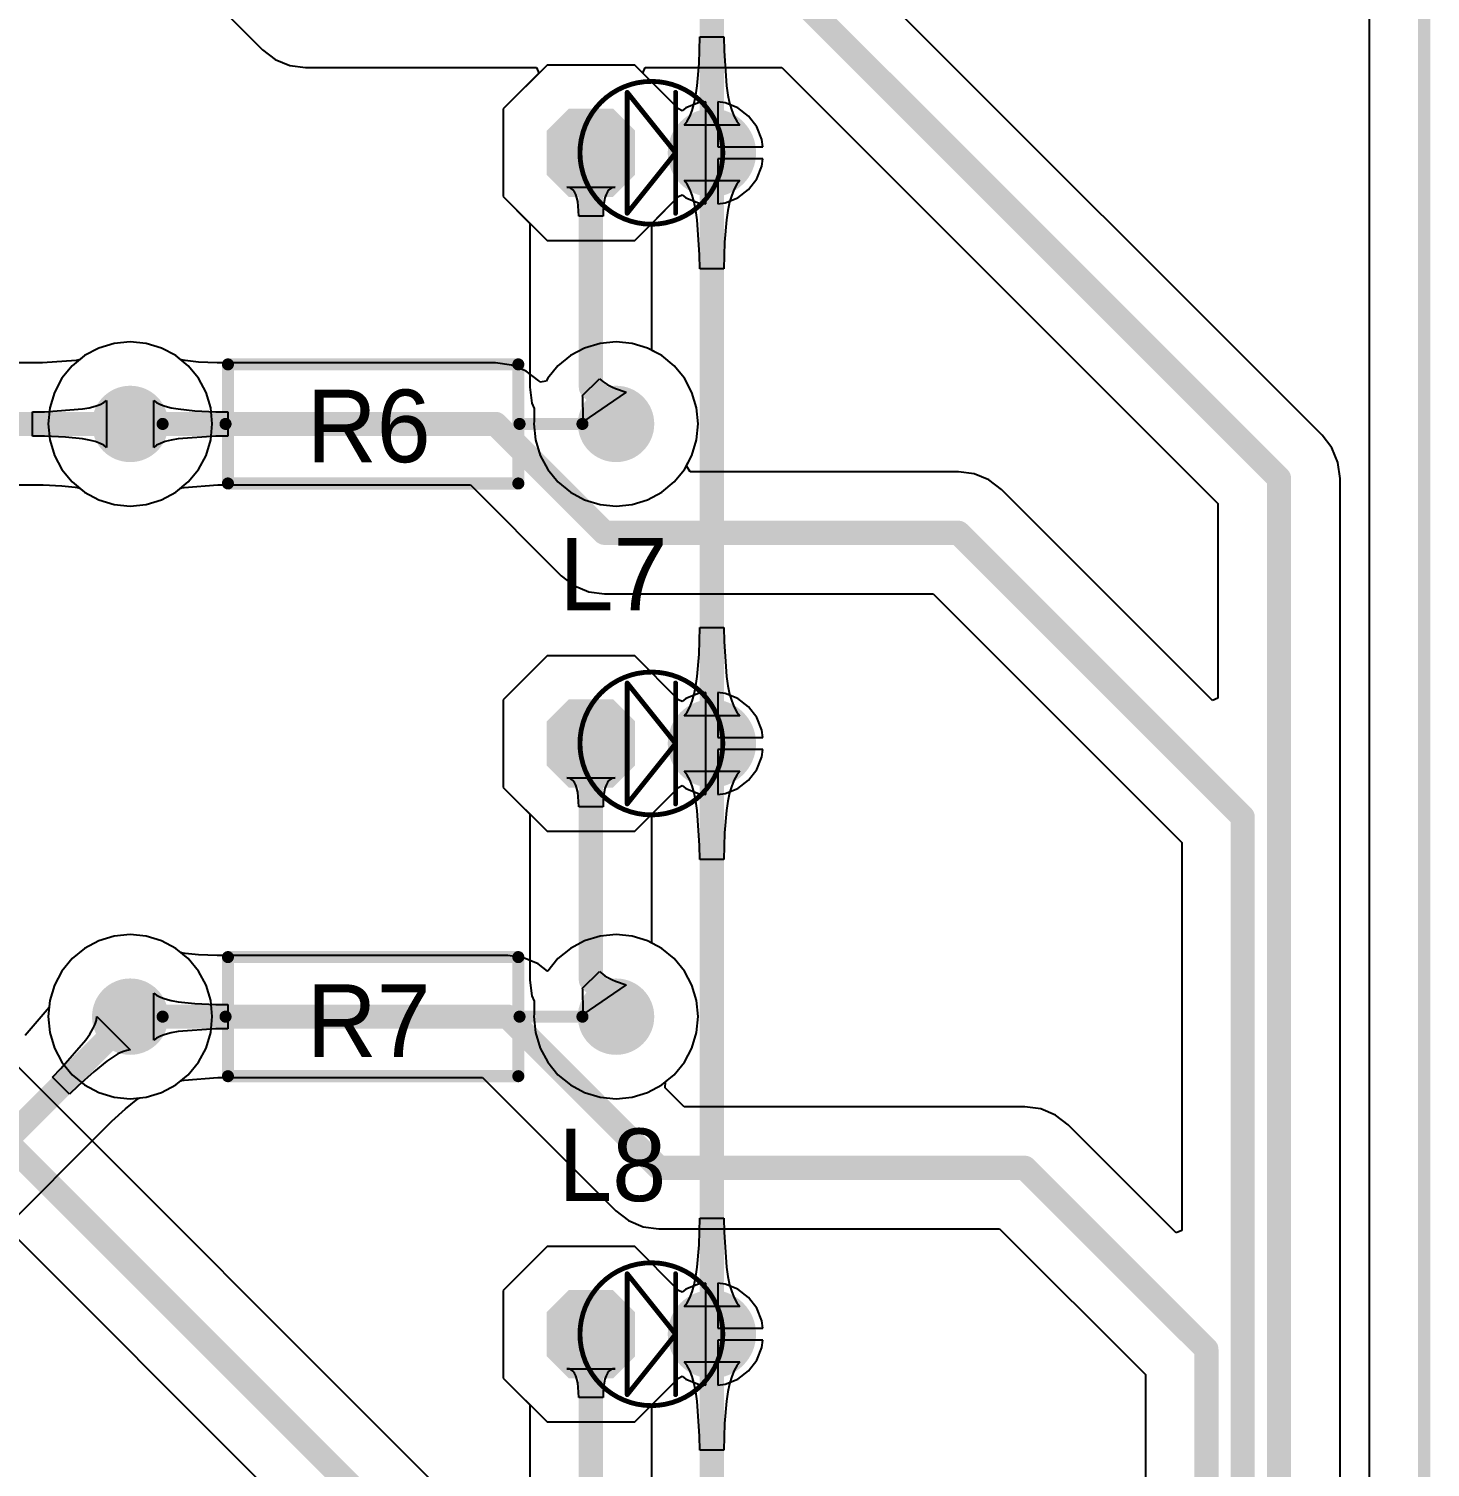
# Model space of a CAD drawing. Header units: millimetres. Extents: x 0 to 140, y 0 to 130.
# Drawn here: x 110.79 to 140.21, y 80.96 to 111.17 of the extents above; entities that cross this region are included whole.
import ezdxf

# ---------------------------------------------------------------- set-up
doc = ezdxf.new("R2010")
doc.units = ezdxf.units.MM
for name, color, linetype in [('BottomLayer', 5, 'Continuous'), ('BottomSolder', 6, 'Continuous'), ('KeepOutLayer', 6, 'Continuous'), ('MultiLayer', 9, 'Continuous'), ('PadHoleLayer', 156, 'Continuous'), ('TopLayer', 1, 'Continuous'), ('TopOverlay', 2, 'Continuous'), ('TopSolder', 216, 'Continuous')]:
    doc.layers.add(name, color=color, linetype=linetype)

# ---------------------------------------------------------------- blocks, each defined once
blk = doc.blocks.new('_________1_4__50')
at = {"layer": 'BottomLayer'}
h = blk.add_hatch(color=5, dxfattribs=at)
edge = h.paths.add_edge_path()
edge.add_arc((-5.1, 0), 0.7, 0, 360)
h = blk.add_hatch(color=5, dxfattribs=at)
edge = h.paths.add_edge_path()
edge.add_arc((5.1, 0), 0.7, 0, 360)
at = {"layer": 'BottomSolder'}
h = blk.add_hatch(color=6, dxfattribs=at)
edge = h.paths.add_edge_path()
edge.add_arc((-5.1, 0), 0.802, 0, 360)
h = blk.add_hatch(color=6, dxfattribs=at)
edge = h.paths.add_edge_path()
edge.add_arc((5.1, 0), 0.802, 0, 360)
at = {"layer": 'MultiLayer'}
h = blk.add_hatch(color=9, dxfattribs=at)
edge = h.paths.add_edge_path()
edge.add_arc((-5.1, 0), 0.7, 0, 360)
h = blk.add_hatch(color=9, dxfattribs=at)
edge = h.paths.add_edge_path()
edge.add_arc((5.1, 0), 0.7, 0, 360)
at = {"layer": 'PadHoleLayer'}
h = blk.add_hatch(color=156, dxfattribs=at)
edge = h.paths.add_edge_path()
edge.add_arc((-5.1, 0), 0.3, 0, 360)
h = blk.add_hatch(color=156, dxfattribs=at)
edge = h.paths.add_edge_path()
edge.add_arc((5.1, 0), 0.3, 0, 360)
at = {"layer": 'TopLayer'}
h = blk.add_hatch(color=1, dxfattribs=at)
edge = h.paths.add_edge_path()
edge.add_arc((-5.1, 0), 0.7, 0, 360)
h = blk.add_hatch(color=1, dxfattribs=at)
edge = h.paths.add_edge_path()
edge.add_arc((5.1, 0), 0.7, 0, 360)
at = {"layer": 'TopSolder'}
h = blk.add_hatch(color=216, dxfattribs=at)
edge = h.paths.add_edge_path()
edge.add_arc((-5.1, 0), 0.802, 0, 360)
h = blk.add_hatch(color=216, dxfattribs=at)
edge = h.paths.add_edge_path()
edge.add_arc((5.1, 0), 0.802, 0, 360)
at = {"layer": 'TopOverlay', "const_width": 0.254}
for points in [[(3.048, 1.25), (-3.048, 1.25)], [(-3.048, 1.25), (-3.048, -1.25)], [(3.048, 1.25), (3.048, -1.25)], [(-3.073, 0), (-4.394, 0)], [(4.42, 0), (3.099, 0)], [(3.048, -1.25), (-3.048, -1.25)]]:
    blk.add_lwpolyline(points, dxfattribs=at)
at = {"layer": 'TopOverlay', "const_width": 0.127}
for points in [[(-3.111, 1.25, 1), (-2.985, 1.25, 1)], [(-3.111, 1.25, 1), (-2.985, 1.25, 1)], [(2.985, 1.25, 1), (3.111, 1.25, 1)], [(2.985, 1.25, 1), (3.111, 1.25, 1)], [(-4.458, 0, 1), (-4.331, 0, 1)], [(-3.137, 0, 1), (-3.01, 0, 1)], [(3.035, 0, 1), (3.162, 0, 1)], [(4.356, 0, 1), (4.483, 0, 1)], [(-3.111, -1.25, 1), (-2.985, -1.25, 1)], [(-3.111, -1.25, 1), (-2.985, -1.25, 1)], [(2.985, -1.25, 1), (3.111, -1.25, 1)], [(2.985, -1.25, 1), (3.111, -1.25, 1)]]:
    blk.add_lwpolyline(points, format="xyb", close=True, dxfattribs=at)
blk = doc.blocks.new('_________1_4__53')
at = {"layer": 'BottomLayer'}
h = blk.add_hatch(color=5, dxfattribs=at)
edge = h.paths.add_edge_path()
edge.add_arc((-5.1, 0), 0.7, 0, 360)
h = blk.add_hatch(color=5, dxfattribs=at)
edge = h.paths.add_edge_path()
edge.add_arc((5.1, 0), 0.7, 0, 360)
at = {"layer": 'BottomSolder'}
h = blk.add_hatch(color=6, dxfattribs=at)
edge = h.paths.add_edge_path()
edge.add_arc((-5.1, 0), 0.802, 0, 360)
h = blk.add_hatch(color=6, dxfattribs=at)
edge = h.paths.add_edge_path()
edge.add_arc((5.1, 0), 0.802, 0, 360)
at = {"layer": 'MultiLayer'}
h = blk.add_hatch(color=9, dxfattribs=at)
edge = h.paths.add_edge_path()
edge.add_arc((-5.1, 0), 0.7, 0, 360)
h = blk.add_hatch(color=9, dxfattribs=at)
edge = h.paths.add_edge_path()
edge.add_arc((5.1, 0), 0.7, 0, 360)
at = {"layer": 'PadHoleLayer'}
h = blk.add_hatch(color=156, dxfattribs=at)
edge = h.paths.add_edge_path()
edge.add_arc((-5.1, 0), 0.3, 0, 360)
h = blk.add_hatch(color=156, dxfattribs=at)
edge = h.paths.add_edge_path()
edge.add_arc((5.1, 0), 0.3, 0, 360)
at = {"layer": 'TopLayer'}
h = blk.add_hatch(color=1, dxfattribs=at)
edge = h.paths.add_edge_path()
edge.add_arc((-5.1, 0), 0.7, 0, 360)
h = blk.add_hatch(color=1, dxfattribs=at)
edge = h.paths.add_edge_path()
edge.add_arc((5.1, 0), 0.7, 0, 360)
at = {"layer": 'TopSolder'}
h = blk.add_hatch(color=216, dxfattribs=at)
edge = h.paths.add_edge_path()
edge.add_arc((-5.1, 0), 0.802, 0, 360)
h = blk.add_hatch(color=216, dxfattribs=at)
edge = h.paths.add_edge_path()
edge.add_arc((5.1, 0), 0.802, 0, 360)
at = {"layer": 'TopOverlay', "const_width": 0.254}
for points in [[(3.048, 1.25), (-3.048, 1.25)], [(-3.048, 1.25), (-3.048, -1.25)], [(3.048, 1.25), (3.048, -1.25)], [(-3.073, 0), (-4.394, 0)], [(4.42, 0), (3.099, 0)], [(3.048, -1.25), (-3.048, -1.25)]]:
    blk.add_lwpolyline(points, dxfattribs=at)
at = {"layer": 'TopOverlay', "const_width": 0.127}
for points in [[(-3.111, 1.25, 1), (-2.985, 1.25, 1)], [(-3.111, 1.25, 1), (-2.985, 1.25, 1)], [(2.985, 1.25, 1), (3.111, 1.25, 1)], [(2.985, 1.25, 1), (3.111, 1.25, 1)], [(-4.458, 0, 1), (-4.331, 0, 1)], [(-3.137, 0, 1), (-3.01, 0, 1)], [(3.035, 0, 1), (3.162, 0, 1)], [(4.356, 0, 1), (4.483, 0, 1)], [(-3.111, -1.25, 1), (-2.985, -1.25, 1)], [(-3.111, -1.25, 1), (-2.985, -1.25, 1)], [(2.985, -1.25, 1), (3.111, -1.25, 1)], [(2.985, -1.25, 1), (3.111, -1.25, 1)]]:
    blk.add_lwpolyline(points, format="xyb", close=True, dxfattribs=at)
blk = doc.blocks.new('LED_3MM_RED_59')
at = {"layer": 'BottomLayer'}
blk.add_hatch(color=5, dxfattribs=at).paths.add_polyline_path([(0.413, 0.826), (-0.413, 0.826), (-0.826, 0.413), (-0.826, -0.413), (-0.413, -0.826), (0.413, -0.826), (0.826, -0.413), (0.826, 0.413)])
h = blk.add_hatch(color=5, dxfattribs=at)
edge = h.paths.add_edge_path()
edge.add_arc((2.54, 0), 0.826, 0, 360)
at = {"layer": 'BottomSolder'}
blk.add_hatch(color=6, dxfattribs=at).paths.add_polyline_path([(0.464, 0.927), (-0.464, 0.927), (-0.927, 0.464), (-0.927, -0.464), (-0.464, -0.927), (0.464, -0.927), (0.927, -0.464), (0.927, 0.464)])
h = blk.add_hatch(color=6, dxfattribs=at)
edge = h.paths.add_edge_path()
edge.add_arc((2.54, 0), 0.927, 0, 360)
at = {"layer": 'MultiLayer'}
blk.add_hatch(color=9, dxfattribs=at).paths.add_polyline_path([(0.413, 0.826), (-0.413, 0.826), (-0.826, 0.413), (-0.826, -0.413), (-0.413, -0.826), (0.413, -0.826), (0.826, -0.413), (0.826, 0.413)])
h = blk.add_hatch(color=9, dxfattribs=at)
edge = h.paths.add_edge_path()
edge.add_arc((2.54, 0), 0.826, 0, 360)
at = {"layer": 'PadHoleLayer'}
h = blk.add_hatch(color=156, dxfattribs=at)
edge = h.paths.add_edge_path()
edge.add_arc((0, 0), 0.508, 0, 360)
h = blk.add_hatch(color=156, dxfattribs=at)
edge = h.paths.add_edge_path()
edge.add_arc((2.54, 0), 0.508, 0, 360)
at = {"layer": 'TopLayer'}
blk.add_hatch(color=1, dxfattribs=at).paths.add_polyline_path([(0.413, 0.826), (-0.413, 0.826), (-0.826, 0.413), (-0.826, -0.413), (-0.413, -0.826), (0.413, -0.826), (0.826, -0.413), (0.826, 0.413)])
h = blk.add_hatch(color=1, dxfattribs=at)
edge = h.paths.add_edge_path()
edge.add_arc((2.54, 0), 0.826, 0, 360)
at = {"layer": 'TopSolder'}
blk.add_hatch(color=216, dxfattribs=at).paths.add_polyline_path([(0.464, 0.927), (-0.464, 0.927), (-0.927, 0.464), (-0.927, -0.464), (-0.464, -0.927), (0.464, -0.927), (0.927, -0.464), (0.927, 0.464)])
h = blk.add_hatch(color=216, dxfattribs=at)
edge = h.paths.add_edge_path()
edge.add_arc((2.54, 0), 0.927, 0, 360)
at = {"layer": 'TopOverlay'}
for points, const_width in [([(2.77, 0, 1), (-0.23, 0, 1)], 0.102), ([(0.737, 1.27, 1), (0.787, 1.27, 1)], 0.0508), ([(0.737, 1.27, 1), (0.787, 1.27, 1)], 0.0508), ([(1.753, 1.27, 1), (1.803, 1.27, 1)], 0.0508), ([(-0.255, 0, 1), (-0.205, 0, 1)], 0.0508), ([(1.753, 0, 1), (1.803, 0, 1)], 0.0508), ([(1.753, 0, 1), (1.803, 0, 1)], 0.0508), ([(1.753, 0, 1), (1.803, 0, 1)], 0.0508), ([(1.753, 0, 1), (1.803, 0, 1)], 0.0508), ([(2.745, 0, 1), (2.795, 0, 1)], 0.0508), ([(0.737, -1.27, 1), (0.787, -1.27, 1)], 0.0508), ([(0.737, -1.27, 1), (0.787, -1.27, 1)], 0.0508), ([(1.753, -1.27, 1), (1.803, -1.27, 1)], 0.0508)]:
    blk.add_lwpolyline(points, format="xyb", close=True, dxfattribs=dict(at, const_width=const_width))
at = {"layer": 'TopOverlay', "const_width": 0.102}
for points in [[(0.762, -1.27), (0.762, 1.27)], [(0.762, 1.27), (1.778, 0)], [(1.778, 0), (1.778, 1.27)], [(0.762, -1.27), (1.778, 0)], [(1.778, -1.27), (1.778, 0)]]:
    blk.add_lwpolyline(points, dxfattribs=at)
blk = doc.blocks.new('LED_3MM_RED_62')
at = {"layer": 'BottomLayer'}
blk.add_hatch(color=5, dxfattribs=at).paths.add_polyline_path([(0.413, 0.826), (-0.413, 0.826), (-0.826, 0.413), (-0.826, -0.413), (-0.413, -0.826), (0.413, -0.826), (0.826, -0.413), (0.826, 0.413)])
h = blk.add_hatch(color=5, dxfattribs=at)
edge = h.paths.add_edge_path()
edge.add_arc((2.54, 0), 0.826, 0, 360)
at = {"layer": 'BottomSolder'}
blk.add_hatch(color=6, dxfattribs=at).paths.add_polyline_path([(0.464, 0.927), (-0.464, 0.927), (-0.927, 0.464), (-0.927, -0.464), (-0.464, -0.927), (0.464, -0.927), (0.927, -0.464), (0.927, 0.464)])
h = blk.add_hatch(color=6, dxfattribs=at)
edge = h.paths.add_edge_path()
edge.add_arc((2.54, 0), 0.927, 0, 360)
at = {"layer": 'MultiLayer'}
blk.add_hatch(color=9, dxfattribs=at).paths.add_polyline_path([(0.413, 0.826), (-0.413, 0.826), (-0.826, 0.413), (-0.826, -0.413), (-0.413, -0.826), (0.413, -0.826), (0.826, -0.413), (0.826, 0.413)])
h = blk.add_hatch(color=9, dxfattribs=at)
edge = h.paths.add_edge_path()
edge.add_arc((2.54, 0), 0.826, 0, 360)
at = {"layer": 'PadHoleLayer'}
h = blk.add_hatch(color=156, dxfattribs=at)
edge = h.paths.add_edge_path()
edge.add_arc((0, 0), 0.508, 0, 360)
h = blk.add_hatch(color=156, dxfattribs=at)
edge = h.paths.add_edge_path()
edge.add_arc((2.54, 0), 0.508, 0, 360)
at = {"layer": 'TopLayer'}
blk.add_hatch(color=1, dxfattribs=at).paths.add_polyline_path([(0.413, 0.826), (-0.413, 0.826), (-0.826, 0.413), (-0.826, -0.413), (-0.413, -0.826), (0.413, -0.826), (0.826, -0.413), (0.826, 0.413)])
h = blk.add_hatch(color=1, dxfattribs=at)
edge = h.paths.add_edge_path()
edge.add_arc((2.54, 0), 0.826, 0, 360)
at = {"layer": 'TopSolder'}
blk.add_hatch(color=216, dxfattribs=at).paths.add_polyline_path([(0.464, 0.927), (-0.464, 0.927), (-0.927, 0.464), (-0.927, -0.464), (-0.464, -0.927), (0.464, -0.927), (0.927, -0.464), (0.927, 0.464)])
h = blk.add_hatch(color=216, dxfattribs=at)
edge = h.paths.add_edge_path()
edge.add_arc((2.54, 0), 0.927, 0, 360)
at = {"layer": 'TopOverlay'}
for points, const_width in [([(2.77, 0, 1), (-0.23, 0, 1)], 0.102), ([(0.737, 1.27, 1), (0.787, 1.27, 1)], 0.0508), ([(0.737, 1.27, 1), (0.787, 1.27, 1)], 0.0508), ([(1.753, 1.27, 1), (1.803, 1.27, 1)], 0.0508), ([(-0.255, 0, 1), (-0.205, 0, 1)], 0.0508), ([(1.753, 0, 1), (1.803, 0, 1)], 0.0508), ([(1.753, 0, 1), (1.803, 0, 1)], 0.0508), ([(1.753, 0, 1), (1.803, 0, 1)], 0.0508), ([(1.753, 0, 1), (1.803, 0, 1)], 0.0508), ([(2.745, 0, 1), (2.795, 0, 1)], 0.0508), ([(0.737, -1.27, 1), (0.787, -1.27, 1)], 0.0508), ([(0.737, -1.27, 1), (0.787, -1.27, 1)], 0.0508), ([(1.753, -1.27, 1), (1.803, -1.27, 1)], 0.0508)]:
    blk.add_lwpolyline(points, format="xyb", close=True, dxfattribs=dict(at, const_width=const_width))
at = {"layer": 'TopOverlay', "const_width": 0.102}
for points in [[(0.762, -1.27), (0.762, 1.27)], [(0.762, 1.27), (1.778, 0)], [(1.778, 0), (1.778, 1.27)], [(0.762, -1.27), (1.778, 0)], [(1.778, -1.27), (1.778, 0)]]:
    blk.add_lwpolyline(points, dxfattribs=at)
blk = doc.blocks.new('LED_3MM_RED_64')
at = {"layer": 'BottomLayer'}
blk.add_hatch(color=5, dxfattribs=at).paths.add_polyline_path([(0.413, 0.826), (-0.413, 0.826), (-0.826, 0.413), (-0.826, -0.413), (-0.413, -0.826), (0.413, -0.826), (0.826, -0.413), (0.826, 0.413)])
h = blk.add_hatch(color=5, dxfattribs=at)
edge = h.paths.add_edge_path()
edge.add_arc((2.54, 0), 0.826, 0, 360)
at = {"layer": 'BottomSolder'}
blk.add_hatch(color=6, dxfattribs=at).paths.add_polyline_path([(0.464, 0.927), (-0.464, 0.927), (-0.927, 0.464), (-0.927, -0.464), (-0.464, -0.927), (0.464, -0.927), (0.927, -0.464), (0.927, 0.464)])
h = blk.add_hatch(color=6, dxfattribs=at)
edge = h.paths.add_edge_path()
edge.add_arc((2.54, 0), 0.927, 0, 360)
at = {"layer": 'MultiLayer'}
blk.add_hatch(color=9, dxfattribs=at).paths.add_polyline_path([(0.413, 0.826), (-0.413, 0.826), (-0.826, 0.413), (-0.826, -0.413), (-0.413, -0.826), (0.413, -0.826), (0.826, -0.413), (0.826, 0.413)])
h = blk.add_hatch(color=9, dxfattribs=at)
edge = h.paths.add_edge_path()
edge.add_arc((2.54, 0), 0.826, 0, 360)
at = {"layer": 'PadHoleLayer'}
h = blk.add_hatch(color=156, dxfattribs=at)
edge = h.paths.add_edge_path()
edge.add_arc((0, 0), 0.508, 0, 360)
h = blk.add_hatch(color=156, dxfattribs=at)
edge = h.paths.add_edge_path()
edge.add_arc((2.54, 0), 0.508, 0, 360)
at = {"layer": 'TopLayer'}
blk.add_hatch(color=1, dxfattribs=at).paths.add_polyline_path([(0.413, 0.826), (-0.413, 0.826), (-0.826, 0.413), (-0.826, -0.413), (-0.413, -0.826), (0.413, -0.826), (0.826, -0.413), (0.826, 0.413)])
h = blk.add_hatch(color=1, dxfattribs=at)
edge = h.paths.add_edge_path()
edge.add_arc((2.54, 0), 0.826, 0, 360)
at = {"layer": 'TopSolder'}
blk.add_hatch(color=216, dxfattribs=at).paths.add_polyline_path([(0.464, 0.927), (-0.464, 0.927), (-0.927, 0.464), (-0.927, -0.464), (-0.464, -0.927), (0.464, -0.927), (0.927, -0.464), (0.927, 0.464)])
h = blk.add_hatch(color=216, dxfattribs=at)
edge = h.paths.add_edge_path()
edge.add_arc((2.54, 0), 0.927, 0, 360)
at = {"layer": 'TopOverlay'}
for points, const_width in [([(2.77, 0, 1), (-0.23, 0, 1)], 0.102), ([(0.737, 1.27, 1), (0.787, 1.27, 1)], 0.0508), ([(0.737, 1.27, 1), (0.787, 1.27, 1)], 0.0508), ([(1.753, 1.27, 1), (1.803, 1.27, 1)], 0.0508), ([(-0.255, 0, 1), (-0.205, 0, 1)], 0.0508), ([(1.753, 0, 1), (1.803, 0, 1)], 0.0508), ([(1.753, 0, 1), (1.803, 0, 1)], 0.0508), ([(1.753, 0, 1), (1.803, 0, 1)], 0.0508), ([(1.753, 0, 1), (1.803, 0, 1)], 0.0508), ([(2.745, 0, 1), (2.795, 0, 1)], 0.0508), ([(0.737, -1.27, 1), (0.787, -1.27, 1)], 0.0508), ([(0.737, -1.27, 1), (0.787, -1.27, 1)], 0.0508), ([(1.753, -1.27, 1), (1.803, -1.27, 1)], 0.0508)]:
    blk.add_lwpolyline(points, format="xyb", close=True, dxfattribs=dict(at, const_width=const_width))
at = {"layer": 'TopOverlay', "const_width": 0.102}
for points in [[(0.762, -1.27), (0.762, 1.27)], [(0.762, 1.27), (1.778, 0)], [(1.778, 0), (1.778, 1.27)], [(0.762, -1.27), (1.778, 0)], [(1.778, -1.27), (1.778, 0)]]:
    blk.add_lwpolyline(points, dxfattribs=at)

msp = doc.modelspace()

# ---------------------------------------------------------------- linework, layer by layer
at = {"layer": 'BottomLayer'}
for p, q in [((138.928, 124.794), (138.928, 5.635)), ((124.86, 110.438), (124.873, 111)), ((124.873, 111), (125.381, 111)), ((125.381, 111), (125.384, 110.707)), ((125.384, 110.707), (125.434, 109.972)), ((121.666, 110.405), (120.745, 109.484)), ((123.508, 110.405), (121.666, 110.405)), ((124.428, 109.484), (123.508, 110.405)), ((124.82, 109.972), (124.86, 110.438)), ((124.79, 109.775), (124.82, 109.972)), ((125.434, 109.972), (125.464, 109.775)), ((124.754, 109.602), (124.79, 109.775)), ((125.464, 109.775), (125.5, 109.602)), ((120.745, 109.484), (120.745, 107.643)), ((124.505, 109.446), (124.428, 109.484)), ((124.583, 109.506), (124.505, 109.446)), ((124.845, 109.615), (124.583, 109.506)), ((124.662, 109.327), (124.711, 109.452)), ((124.711, 109.452), (124.754, 109.602)), ((125, 109.635), (124.845, 109.615)), ((125, 108.563), (125, 109.635)), ((125.409, 109.615), (125.254, 109.635)), ((125.254, 109.635), (125.254, 108.69)), ((125.671, 109.506), (125.409, 109.615)), ((125.5, 109.602), (125.543, 109.452)), ((125.543, 109.452), (125.592, 109.327)), ((125.897, 109.333), (125.671, 109.506)), ((124.543, 109.147), (124.606, 109.225)), ((125.711, 109.147), (124.543, 109.147)), ((124.606, 109.225), (124.662, 109.327)), ((125.592, 109.327), (125.648, 109.225)), ((125.648, 109.225), (125.711, 109.147)), ((126.07, 109.108), (125.897, 109.333)), ((126.179, 108.845), (126.07, 109.108)), ((126.199, 108.69), (126.179, 108.845)), ((125, 107.491), (125, 108.563)), ((125.254, 108.69), (126.199, 108.69)), ((126.199, 108.436), (125.254, 108.436)), ((125.254, 108.436), (125.254, 107.491)), ((126.07, 108.019), (126.179, 108.281)), ((126.179, 108.281), (126.199, 108.436)), ((122.129, 107.834), (122.081, 107.84)), ((122.081, 107.84), (123.093, 107.84)), ((122.172, 107.815), (122.129, 107.834)), ((123.045, 107.834), (123.002, 107.815)), ((123.093, 107.84), (123.045, 107.834)), ((124.606, 107.902), (124.543, 107.98)), ((124.543, 107.98), (125.711, 107.98)), ((124.662, 107.8), (124.606, 107.902)), ((125.648, 107.902), (125.592, 107.8)), ((125.711, 107.98), (125.648, 107.902)), ((125.897, 107.793), (126.07, 108.019)), ((120.745, 107.643), (121.306, 107.082)), ((122.21, 107.785), (122.172, 107.815)), ((122.242, 107.743), (122.21, 107.785)), ((122.27, 107.688), (122.242, 107.743)), ((122.293, 107.621), (122.27, 107.688)), ((122.31, 107.542), (122.293, 107.621)), ((122.33, 107.348), (122.31, 107.542)), ((122.864, 107.542), (122.851, 107.451)), ((122.881, 107.621), (122.864, 107.542)), ((122.904, 107.688), (122.881, 107.621)), ((122.932, 107.743), (122.904, 107.688)), ((122.964, 107.785), (122.932, 107.743)), ((123.002, 107.815), (122.964, 107.785)), ((123.868, 107.082), (124.428, 107.643)), ((124.428, 107.643), (124.505, 107.68)), ((124.505, 107.68), (124.583, 107.62)), ((124.583, 107.62), (124.845, 107.512)), ((124.711, 107.674), (124.662, 107.8)), ((124.754, 107.525), (124.711, 107.674)), ((125.409, 107.512), (125.671, 107.62)), ((125.543, 107.674), (125.5, 107.525)), ((125.592, 107.8), (125.543, 107.674)), ((125.671, 107.62), (125.897, 107.793)), ((122.333, 107.233), (122.33, 107.348)), ((122.841, 107.233), (122.333, 107.233)), ((122.844, 107.348), (122.841, 107.233)), ((122.851, 107.451), (122.844, 107.348)), ((124.79, 107.351), (124.754, 107.525)), ((124.82, 107.154), (124.79, 107.351)), ((124.845, 107.512), (125, 107.491)), ((125.254, 107.491), (125.409, 107.512)), ((125.464, 107.351), (125.434, 107.154)), ((125.5, 107.525), (125.464, 107.351)), ((121.306, 107.082), (121.306, 103.639)), ((123.868, 104.413), (123.868, 107.082)), ((124.87, 106.419), (124.82, 107.154)), ((125.434, 107.154), (125.394, 106.688)), ((125.394, 106.688), (125.381, 106.127)), ((124.873, 106.127), (124.87, 106.419)), ((125.381, 106.127), (124.873, 106.127)), ((112.579, 104.561), (112.255, 104.463)), ((112.915, 104.594), (112.579, 104.561)), ((113.251, 104.561), (112.915, 104.594)), ((113.575, 104.463), (113.251, 104.561)), ((111.837, 104.213), (111.78, 104.202)), ((111.85, 104.216), (111.837, 104.213)), ((111.957, 104.304), (111.85, 104.216)), ((112.255, 104.463), (111.957, 104.304)), ((113.873, 104.304), (113.575, 104.463)), ((114.134, 104.089), (113.873, 104.304)), ((124.073, 104.304), (123.868, 104.413)), ((124.334, 104.089), (124.073, 104.304)), ((111.075, 104.151), (99.27, 104.151)), ((111.78, 104.202), (111.075, 104.151)), ((114.349, 103.828), (114.134, 104.089)), ((124.549, 103.828), (124.334, 104.089)), ((114.508, 103.53), (114.349, 103.828)), ((121.306, 103.639), (121.35, 103.308)), ((122.407, 103.46), (122.767, 103.819)), ((122.767, 103.819), (122.8, 103.789)), ((122.8, 103.789), (122.838, 103.759)), ((122.838, 103.759), (122.881, 103.73)), ((122.881, 103.73), (122.929, 103.701)), ((122.929, 103.701), (123.041, 103.644)), ((123.041, 103.644), (123.105, 103.617)), ((123.105, 103.617), (123.326, 103.537)), ((124.708, 103.53), (124.549, 103.828)), ((112.281, 103.278), (112.361, 103.319)), ((112.361, 103.319), (112.42, 103.365)), ((112.42, 103.365), (112.42, 102.375)), ((114.606, 103.206), (114.508, 103.53)), ((121.35, 103.308), (121.396, 103.195)), ((122.415, 103.447), (122.407, 103.46)), ((122.421, 103.425), (122.415, 103.447)), ((123.326, 103.537), (122.416, 102.913)), ((122.422, 103.009), (122.421, 103.425)), ((124.806, 103.206), (124.708, 103.53)), ((110.863, 103.124), (111.115, 103.126)), ((110.863, 102.616), (110.863, 103.124)), ((111.115, 103.126), (111.91, 103.184)), ((111.91, 103.184), (112.055, 103.211)), ((112.055, 103.211), (112.179, 103.242)), ((112.179, 103.242), (112.281, 103.278)), ((114.639, 102.87), (114.606, 103.206)), ((121.397, 103.037), (121.393, 102.971)), ((121.396, 103.195), (121.397, 103.037)), ((122.416, 102.913), (122.422, 103.009)), ((124.839, 102.87), (124.806, 103.206)), ((114.606, 102.534), (114.639, 102.87)), ((121.396, 102.928), (121.391, 102.87)), ((121.391, 102.87), (121.424, 102.534)), ((121.393, 102.971), (121.396, 102.928)), ((124.806, 102.534), (124.839, 102.87)), ((111.115, 102.614), (110.863, 102.616)), ((111.556, 102.594), (111.115, 102.614)), ((111.91, 102.556), (111.556, 102.594)), ((112.055, 102.529), (111.91, 102.556)), ((112.179, 102.498), (112.055, 102.529)), ((112.281, 102.462), (112.179, 102.498)), ((112.361, 102.421), (112.281, 102.462)), ((112.42, 102.375), (112.361, 102.421)), ((114.508, 102.21), (114.606, 102.534)), ((121.424, 102.534), (121.522, 102.21)), ((124.708, 102.21), (124.806, 102.534)), ((114.349, 101.912), (114.508, 102.21)), ((121.522, 102.21), (121.681, 101.912)), ((124.549, 101.912), (124.708, 102.21)), ((114.134, 101.651), (114.349, 101.912)), ((121.681, 101.912), (121.896, 101.651)), ((124.334, 101.651), (124.549, 101.912)), ((99.083, 101.589), (111.087, 101.589)), ((111.087, 101.589), (111.088, 101.589)), ((111.088, 101.589), (111.478, 101.572)), ((111.478, 101.572), (111.762, 101.541)), ((111.762, 101.541), (111.837, 101.527)), ((111.837, 101.527), (111.85, 101.524)), ((111.85, 101.524), (111.957, 101.436)), ((113.873, 101.436), (114.134, 101.651)), ((121.896, 101.651), (122.157, 101.436)), ((124.073, 101.436), (124.334, 101.651)), ((111.957, 101.436), (112.255, 101.277)), ((112.255, 101.277), (112.579, 101.179)), ((113.251, 101.179), (113.575, 101.277)), ((113.575, 101.277), (113.873, 101.436)), ((122.157, 101.436), (122.455, 101.277)), ((122.455, 101.277), (122.779, 101.179)), ((123.451, 101.179), (123.775, 101.277)), ((123.775, 101.277), (124.073, 101.436)), ((112.579, 101.179), (112.915, 101.146)), ((112.915, 101.146), (113.251, 101.179)), ((122.779, 101.179), (123.115, 101.146)), ((123.115, 101.146), (123.451, 101.179)), ((124.86, 98.035), (124.873, 98.596)), ((124.873, 98.596), (125.381, 98.596)), ((125.381, 98.596), (125.384, 98.303)), ((125.384, 98.303), (125.434, 97.569)), ((121.666, 98.001), (120.745, 97.08)), ((123.508, 98.001), (121.666, 98.001)), ((124.428, 97.08), (123.508, 98.001)), ((124.82, 97.569), (124.86, 98.035)), ((124.79, 97.371), (124.82, 97.569)), ((125.434, 97.569), (125.464, 97.371)), ((124.754, 97.198), (124.79, 97.371)), ((125.464, 97.371), (125.5, 97.198)), ((120.745, 97.08), (120.745, 95.239)), ((124.505, 97.043), (124.428, 97.08)), ((124.583, 97.103), (124.505, 97.043)), ((124.845, 97.211), (124.583, 97.103)), ((124.662, 96.923), (124.711, 97.049)), ((124.711, 97.049), (124.754, 97.198)), ((125, 97.232), (124.845, 97.211)), ((125, 96.16), (125, 97.232)), ((125.409, 97.211), (125.254, 97.232)), ((125.254, 97.232), (125.254, 96.287)), ((125.671, 97.103), (125.409, 97.211)), ((125.5, 97.198), (125.543, 97.049)), ((125.543, 97.049), (125.592, 96.923)), ((125.897, 96.93), (125.671, 97.103)), ((124.543, 96.743), (124.606, 96.821)), ((125.711, 96.743), (124.543, 96.743)), ((124.606, 96.821), (124.662, 96.923)), ((125.592, 96.923), (125.648, 96.821)), ((125.648, 96.821), (125.711, 96.743)), ((126.07, 96.704), (125.897, 96.93)), ((126.179, 96.441), (126.07, 96.704)), ((126.199, 96.287), (126.179, 96.441)), ((125, 95.088), (125, 96.16)), ((125.254, 96.287), (126.199, 96.287)), ((126.199, 96.033), (125.254, 96.033)), ((125.254, 96.033), (125.254, 95.088)), ((126.07, 95.615), (126.179, 95.878)), ((126.179, 95.878), (126.199, 96.033)), ((124.606, 95.498), (124.543, 95.576)), ((124.543, 95.576), (125.711, 95.576)), ((124.662, 95.396), (124.606, 95.498)), ((125.648, 95.498), (125.592, 95.396)), ((125.711, 95.576), (125.648, 95.498)), ((125.897, 95.39), (126.07, 95.615)), ((120.745, 95.239), (121.306, 94.678)), ((122.129, 95.43), (122.081, 95.436)), ((122.081, 95.436), (123.093, 95.436)), ((122.172, 95.412), (122.129, 95.43)), ((122.21, 95.381), (122.172, 95.412)), ((122.242, 95.339), (122.21, 95.381)), ((122.27, 95.284), (122.242, 95.339)), ((122.293, 95.218), (122.27, 95.284)), ((122.31, 95.139), (122.293, 95.218)), ((122.881, 95.218), (122.864, 95.139)), ((122.904, 95.284), (122.881, 95.218)), ((122.932, 95.339), (122.904, 95.284)), ((122.964, 95.381), (122.932, 95.339)), ((123.002, 95.412), (122.964, 95.381)), ((123.045, 95.43), (123.002, 95.412)), ((123.093, 95.436), (123.045, 95.43)), ((123.868, 94.678), (124.428, 95.239)), ((124.428, 95.239), (124.505, 95.276)), ((124.505, 95.276), (124.583, 95.217)), ((124.583, 95.217), (124.845, 95.108)), ((124.711, 95.271), (124.662, 95.396)), ((124.754, 95.121), (124.711, 95.271)), ((125.409, 95.108), (125.671, 95.217)), ((125.543, 95.271), (125.5, 95.121)), ((125.592, 95.396), (125.543, 95.271)), ((125.671, 95.217), (125.897, 95.39)), ((122.33, 94.944), (122.31, 95.139)), ((122.333, 94.829), (122.33, 94.944)), ((122.844, 94.944), (122.841, 94.829)), ((122.851, 95.048), (122.844, 94.944)), ((122.864, 95.139), (122.851, 95.048)), ((124.79, 94.948), (124.754, 95.121)), ((124.82, 94.751), (124.79, 94.948)), ((124.845, 95.108), (125, 95.088)), ((125.254, 95.088), (125.409, 95.108)), ((125.464, 94.948), (125.434, 94.751)), ((125.5, 95.121), (125.464, 94.948)), ((121.306, 94.678), (121.306, 91.193)), ((122.841, 94.829), (122.333, 94.829)), ((123.868, 91.967), (123.868, 94.678)), ((124.87, 94.016), (124.82, 94.751)), ((125.434, 94.751), (125.394, 94.285)), ((125.394, 94.285), (125.381, 93.723)), ((124.873, 93.723), (124.87, 94.016)), ((125.381, 93.723), (124.873, 93.723)), ((112.915, 92.148), (112.579, 92.115)), ((113.251, 92.115), (112.915, 92.148)), ((111.957, 91.858), (111.696, 91.643)), ((112.255, 92.017), (111.957, 91.858)), ((112.579, 92.115), (112.255, 92.017)), ((113.575, 92.017), (113.251, 92.115)), ((113.873, 91.858), (113.575, 92.017)), ((114.134, 91.643), (113.873, 91.858)), ((124.073, 91.858), (123.868, 91.967)), ((124.334, 91.643), (124.073, 91.858)), ((111.696, 91.643), (111.481, 91.382)), ((114.349, 91.382), (114.134, 91.643)), ((124.549, 91.382), (124.334, 91.643)), ((111.481, 91.382), (111.322, 91.084)), ((114.508, 91.084), (114.349, 91.382)), ((122.407, 91.014), (122.767, 91.373)), ((122.767, 91.373), (122.8, 91.343)), ((122.8, 91.343), (122.838, 91.313)), ((122.838, 91.313), (122.881, 91.284)), ((122.881, 91.284), (122.929, 91.255)), ((122.929, 91.255), (123.041, 91.198)), ((124.708, 91.084), (124.549, 91.382)), ((111.322, 91.084), (111.224, 90.76)), ((114.606, 90.76), (114.508, 91.084)), ((121.306, 91.193), (121.35, 90.862)), ((122.415, 91.001), (122.407, 91.014)), ((122.421, 90.979), (122.415, 91.001)), ((123.326, 91.091), (122.416, 90.467)), ((122.422, 90.563), (122.421, 90.979)), ((123.041, 91.198), (123.105, 91.171)), ((123.105, 91.171), (123.326, 91.091)), ((124.806, 90.76), (124.708, 91.084)), ((111.21, 90.623), (111.203, 90.611)), ((111.224, 90.76), (111.21, 90.623)), ((114.639, 90.424), (114.606, 90.76)), ((121.35, 90.862), (121.396, 90.749)), ((121.396, 90.749), (121.397, 90.591)), ((124.839, 90.424), (124.806, 90.76)), ((111.171, 90.564), (110.708, 90.029)), ((111.203, 90.611), (111.171, 90.564)), ((112.178, 90.264), (112.206, 90.35)), ((112.206, 90.35), (112.215, 90.424)), ((112.215, 90.424), (112.915, 89.724)), ((114.606, 90.088), (114.639, 90.424)), ((121.396, 90.482), (121.391, 90.424)), ((121.391, 90.424), (121.424, 90.088)), ((121.397, 90.591), (121.393, 90.525)), ((121.393, 90.525), (121.396, 90.482)), ((122.416, 90.467), (122.422, 90.563)), ((124.806, 90.088), (124.839, 90.424)), ((111.982, 89.936), (112.066, 90.057)), ((112.066, 90.057), (112.131, 90.167)), ((112.131, 90.167), (112.178, 90.264)), ((114.508, 89.764), (114.606, 90.088)), ((121.424, 90.088), (121.522, 89.764)), ((124.708, 89.764), (124.806, 90.088)), ((111.461, 89.333), (111.982, 89.936)), ((112.841, 89.715), (112.755, 89.687)), ((112.915, 89.724), (112.841, 89.715)), ((114.349, 89.466), (114.508, 89.764)), ((121.522, 89.764), (121.681, 89.466)), ((124.549, 89.466), (124.708, 89.764)), ((112.427, 89.491), (112.149, 89.268)), ((112.548, 89.575), (112.427, 89.491)), ((112.658, 89.64), (112.548, 89.575)), ((112.755, 89.687), (112.658, 89.64)), ((114.134, 89.205), (114.349, 89.466)), ((121.681, 89.466), (121.896, 89.205)), ((124.334, 89.205), (124.549, 89.466)), ((111.284, 89.152), (111.461, 89.333)), ((111.643, 88.793), (111.284, 89.152)), ((112.149, 89.268), (111.824, 88.97)), ((113.873, 88.99), (114.134, 89.205)), ((121.896, 89.205), (122.157, 88.99)), ((124.073, 88.99), (124.334, 89.205)), ((111.824, 88.97), (111.643, 88.793)), ((113.251, 88.733), (113.575, 88.831)), ((113.575, 88.831), (113.873, 88.99)), ((122.157, 88.99), (122.455, 88.831)), ((122.455, 88.831), (122.779, 88.733)), ((123.451, 88.733), (123.775, 88.831)), ((123.775, 88.831), (124.073, 88.99)), ((112.816, 88.49), (113.04, 88.669)), ((113.04, 88.669), (113.102, 88.712)), ((113.102, 88.712), (113.114, 88.719)), ((113.114, 88.719), (113.251, 88.733)), ((122.779, 88.733), (123.115, 88.7)), ((123.115, 88.7), (123.451, 88.733)), ((106.709, 82.406), (112.528, 88.226)), ((112.528, 88.226), (112.529, 88.226)), ((112.529, 88.226), (112.816, 88.49)), ((124.86, 85.631), (124.873, 86.192)), ((124.873, 86.192), (125.381, 86.192)), ((125.381, 86.192), (125.384, 85.9)), ((125.384, 85.9), (125.434, 85.165)), ((121.666, 85.597), (120.745, 84.677)), ((123.508, 85.597), (121.666, 85.597)), ((124.428, 84.677), (123.508, 85.597)), ((124.82, 85.165), (124.86, 85.631)), ((124.754, 84.794), (124.79, 84.968)), ((124.79, 84.968), (124.82, 85.165)), ((125.434, 85.165), (125.464, 84.968)), ((125.464, 84.968), (125.5, 84.794)), ((120.745, 84.677), (120.745, 82.835)), ((124.505, 84.639), (124.428, 84.677)), ((124.583, 84.699), (124.505, 84.639)), ((124.845, 84.808), (124.583, 84.699)), ((124.662, 84.519), (124.711, 84.645)), ((124.711, 84.645), (124.754, 84.794)), ((125, 84.828), (124.845, 84.808)), ((125, 83.756), (125, 84.828)), ((125.409, 84.808), (125.254, 84.828)), ((125.254, 84.828), (125.254, 83.883)), ((125.671, 84.699), (125.409, 84.808)), ((125.5, 84.794), (125.543, 84.645)), ((125.543, 84.645), (125.592, 84.519)), ((125.897, 84.526), (125.671, 84.699)), ((124.543, 84.339), (124.606, 84.417)), ((125.711, 84.339), (124.543, 84.339)), ((124.606, 84.417), (124.662, 84.519)), ((125.592, 84.519), (125.648, 84.417)), ((125.648, 84.417), (125.711, 84.339)), ((126.07, 84.3), (125.897, 84.526)), ((126.179, 84.038), (126.07, 84.3)), ((126.199, 83.883), (126.179, 84.038)), ((125, 82.684), (125, 83.756)), ((125.254, 83.883), (126.199, 83.883)), ((126.199, 83.629), (125.254, 83.629)), ((125.254, 83.629), (125.254, 82.684)), ((126.07, 83.212), (126.179, 83.474)), ((126.179, 83.474), (126.199, 83.629)), ((124.606, 83.095), (124.543, 83.173)), ((124.543, 83.173), (125.711, 83.173)), ((124.662, 82.993), (124.606, 83.095)), ((125.648, 83.095), (125.592, 82.993)), ((125.711, 83.173), (125.648, 83.095)), ((125.897, 82.986), (126.07, 83.212)), ((120.745, 82.835), (121.306, 82.275)), ((122.129, 83.026), (122.081, 83.032)), ((122.081, 83.032), (123.093, 83.032)), ((122.172, 83.008), (122.129, 83.026)), ((122.21, 82.978), (122.172, 83.008)), ((122.242, 82.935), (122.21, 82.978)), ((122.27, 82.881), (122.242, 82.935)), ((122.293, 82.814), (122.27, 82.881)), ((122.31, 82.735), (122.293, 82.814)), ((122.881, 82.814), (122.864, 82.735)), ((122.904, 82.881), (122.881, 82.814)), ((122.932, 82.935), (122.904, 82.881)), ((122.964, 82.978), (122.932, 82.935)), ((123.002, 83.008), (122.964, 82.978)), ((123.045, 83.026), (123.002, 83.008)), ((123.093, 83.032), (123.045, 83.026)), ((123.868, 82.275), (124.428, 82.835)), ((124.428, 82.835), (124.505, 82.873)), ((124.505, 82.873), (124.583, 82.813)), ((124.583, 82.813), (124.845, 82.704)), ((124.711, 82.867), (124.662, 82.993)), ((124.754, 82.717), (124.711, 82.867)), ((125.409, 82.704), (125.671, 82.813)), ((125.543, 82.867), (125.5, 82.717)), ((125.592, 82.993), (125.543, 82.867)), ((125.671, 82.813), (125.897, 82.986)), ((122.33, 82.541), (122.31, 82.735)), ((122.333, 82.425), (122.33, 82.541)), ((122.844, 82.541), (122.841, 82.425)), ((122.851, 82.644), (122.844, 82.541)), ((122.864, 82.735), (122.851, 82.644)), ((124.79, 82.544), (124.754, 82.717)), ((124.82, 82.347), (124.79, 82.544)), ((124.845, 82.704), (125, 82.684)), ((125.254, 82.684), (125.409, 82.704)), ((125.464, 82.544), (125.434, 82.347)), ((125.5, 82.717), (125.464, 82.544)), ((121.306, 82.275), (121.306, 78.747)), ((122.841, 82.425), (122.333, 82.425)), ((123.868, 79.521), (123.868, 82.275)), ((124.87, 81.612), (124.82, 82.347)), ((125.434, 82.347), (125.394, 81.881)), ((125.394, 81.881), (125.381, 81.319)), ((124.873, 81.319), (124.87, 81.612)), ((125.381, 81.319), (124.873, 81.319))]:
    msp.add_line(p, q, dxfattribs=at)
at = {"layer": 'BottomLayer', "const_width": 0.508}
for points in [[(125.127, 108.563), (125.127, 120.967)], [(122.587, 103.639), (122.587, 108.563)], [(125.127, 96.16), (125.127, 108.563)], [(122.587, 103.639), (123.115, 103.111)], [(123.115, 102.87), (123.115, 103.111)], [(98.552, 102.87), (112.915, 102.87)], [(122.587, 91.193), (122.587, 96.16)], [(125.127, 83.756), (125.127, 96.16)], [(122.587, 91.193), (123.115, 90.665)], [(123.115, 90.424), (123.115, 90.665)], [(105.803, 83.312), (112.915, 90.424)], [(122.587, 78.747), (122.587, 83.756)], [(125.127, 60.313), (125.127, 83.756)]]:
    msp.add_lwpolyline(points, dxfattribs=at)
at = {"layer": 'BottomLayer', "const_width": 0.254}
for points in [[(122.46, 108.563, 1), (122.714, 108.563, 1)], [(125, 108.563, 1), (125.254, 108.563, 1)], [(125, 108.563, 1), (125.254, 108.563, 1)], [(122.46, 103.639, 1), (122.714, 103.639, 1)], [(122.46, 103.639, 1), (122.714, 103.639, 1)], [(122.988, 103.111, 1), (123.242, 103.111, 1)], [(122.988, 103.111, 1), (123.242, 103.111, 1)], [(112.788, 102.87, 1), (113.042, 102.87, 1)], [(122.988, 102.87, 1), (123.242, 102.87, 1)], [(122.46, 96.16, 1), (122.714, 96.16, 1)], [(125, 96.16, 1), (125.254, 96.16, 1)], [(125, 96.16, 1), (125.254, 96.16, 1)], [(122.46, 91.193, 1), (122.714, 91.193, 1)], [(122.46, 91.193, 1), (122.714, 91.193, 1)], [(122.988, 90.665, 1), (123.242, 90.665, 1)], [(122.988, 90.665, 1), (123.242, 90.665, 1)], [(112.788, 90.424, 1), (113.042, 90.424, 1)], [(122.988, 90.424, 1), (123.242, 90.424, 1)], [(122.46, 83.756, 1), (122.714, 83.756, 1)], [(125, 83.756, 1), (125.254, 83.756, 1)], [(125, 83.756, 1), (125.254, 83.756, 1)]]:
    msp.add_lwpolyline(points, format="xyb", close=True, dxfattribs=at)
at = {"layer": 'KeepOutLayer', "const_width": 0.254}
msp.add_lwpolyline([(140.081, 130.048), (140.081, 0)], dxfattribs=at)
at = {"layer": 'TopLayer'}
for p, q in [((138.928, 124.794), (138.928, 5.635)), ((113.31, 113.109), (115.692, 110.727)), ((137.939, 102.633), (128.033, 112.539)), ((121.381, 78.55), (89.038, 110.894)), ((115.692, 110.727), (115.958, 110.524)), ((115.958, 110.524), (116.266, 110.396)), ((116.266, 110.396), (116.598, 110.352)), ((116.598, 110.352), (121.448, 110.352)), ((121.448, 110.352), (121.496, 110.235)), ((123.678, 110.235), (123.726, 110.352)), ((123.726, 110.352), (126.596, 110.352)), ((126.596, 110.352), (135.752, 101.196)), ((121.496, 110.235), (120.745, 109.484)), ((124.428, 109.484), (123.678, 110.235)), ((86.851, 109.457), (132.831, 63.477)), ((120.745, 109.484), (120.745, 107.643)), ((124.505, 109.446), (124.428, 109.484)), ((124.583, 109.506), (124.505, 109.446)), ((124.845, 109.615), (124.583, 109.506)), ((125, 109.635), (124.845, 109.615)), ((125, 108.563), (125, 109.635)), ((125.409, 109.615), (125.254, 109.635)), ((125.254, 109.635), (125.254, 108.69)), ((125.671, 109.506), (125.409, 109.615)), ((125.897, 109.333), (125.671, 109.506)), ((126.07, 109.108), (125.897, 109.333)), ((126.179, 108.845), (126.07, 109.108)), ((126.199, 108.69), (126.179, 108.845)), ((125, 107.491), (125, 108.563)), ((125.254, 108.69), (126.199, 108.69)), ((126.199, 108.436), (125.254, 108.436)), ((125.254, 108.436), (125.254, 107.491)), ((126.07, 108.019), (126.179, 108.281)), ((126.179, 108.281), (126.199, 108.436)), ((125.897, 107.793), (126.07, 108.019)), ((120.745, 107.643), (121.666, 106.722)), ((123.508, 106.722), (124.428, 107.643)), ((124.428, 107.643), (124.505, 107.68)), ((124.505, 107.68), (124.583, 107.62)), ((124.583, 107.62), (124.845, 107.512)), ((125.409, 107.512), (125.671, 107.62)), ((125.671, 107.62), (125.897, 107.793)), ((124.845, 107.512), (125, 107.491)), ((125.254, 107.491), (125.409, 107.512)), ((121.666, 106.722), (123.508, 106.722)), ((112.579, 104.561), (112.255, 104.463)), ((112.915, 104.594), (112.579, 104.561)), ((113.251, 104.561), (112.915, 104.594)), ((113.575, 104.463), (113.251, 104.561)), ((122.779, 104.561), (122.455, 104.463)), ((123.115, 104.594), (122.779, 104.561)), ((123.451, 104.561), (123.115, 104.594)), ((123.775, 104.463), (123.451, 104.561)), ((111.957, 104.304), (111.696, 104.089)), ((112.255, 104.463), (111.957, 104.304)), ((113.873, 104.304), (113.575, 104.463)), ((113.98, 104.216), (113.873, 104.304)), ((113.993, 104.213), (113.98, 104.216)), ((114.068, 104.199), (113.993, 104.213)), ((122.157, 104.304), (121.896, 104.089)), ((122.455, 104.463), (122.157, 104.304)), ((124.073, 104.304), (123.775, 104.463)), ((124.334, 104.089), (124.073, 104.304)), ((111.696, 104.089), (111.481, 103.828)), ((114.352, 104.168), (114.068, 104.199)), ((114.742, 104.151), (114.352, 104.168)), ((114.743, 104.151), (114.742, 104.151)), ((120.586, 104.151), (114.743, 104.151)), ((120.918, 104.107), (120.586, 104.151)), ((121.227, 103.979), (120.918, 104.107)), ((121.492, 103.776), (121.227, 103.979)), ((121.896, 104.089), (121.681, 103.828)), ((124.549, 103.828), (124.334, 104.089)), ((111.481, 103.828), (111.322, 103.53)), ((121.522, 103.746), (121.492, 103.776)), ((121.647, 103.765), (121.522, 103.746)), ((121.681, 103.828), (121.647, 103.765)), ((124.708, 103.53), (124.549, 103.828)), ((111.322, 103.53), (111.224, 103.206)), ((113.41, 102.375), (113.41, 103.365)), ((113.41, 103.365), (113.469, 103.319)), ((113.469, 103.319), (113.549, 103.278)), ((124.806, 103.206), (124.708, 103.53)), ((111.224, 103.206), (111.191, 102.87)), ((113.549, 103.278), (113.651, 103.242)), ((113.651, 103.242), (113.775, 103.211)), ((113.775, 103.211), (113.92, 103.184)), ((113.92, 103.184), (114.274, 103.146)), ((114.274, 103.146), (114.715, 103.126)), ((114.715, 103.126), (114.967, 103.124)), ((114.967, 103.124), (114.967, 102.616)), ((124.839, 102.87), (124.806, 103.206)), ((111.191, 102.87), (111.224, 102.534)), ((124.806, 102.534), (124.839, 102.87)), ((111.224, 102.534), (111.322, 102.21)), ((113.469, 102.421), (113.41, 102.375)), ((113.549, 102.462), (113.469, 102.421)), ((113.651, 102.498), (113.549, 102.462)), ((113.775, 102.529), (113.651, 102.498)), ((113.92, 102.556), (113.775, 102.529)), ((114.715, 102.614), (113.92, 102.556)), ((114.967, 102.616), (114.715, 102.614)), ((124.708, 102.21), (124.806, 102.534)), ((138.142, 102.367), (137.939, 102.633)), ((111.322, 102.21), (111.481, 101.912)), ((124.591, 101.992), (124.708, 102.21)), ((138.27, 102.059), (138.142, 102.367)), ((111.481, 101.912), (111.696, 101.651)), ((124.668, 101.865), (124.591, 101.992)), ((130.302, 101.865), (124.668, 101.865)), ((130.634, 101.821), (130.302, 101.865)), ((130.942, 101.693), (130.634, 101.821)), ((138.314, 101.727), (138.27, 102.059)), ((111.696, 101.651), (111.957, 101.436)), ((113.873, 101.436), (113.98, 101.524)), ((113.98, 101.524), (113.993, 101.527)), ((113.993, 101.527), (114.05, 101.538)), ((114.05, 101.538), (114.755, 101.589)), ((114.755, 101.589), (120.056, 101.589)), ((120.056, 101.589), (121.966, 99.678)), ((131.208, 101.49), (130.942, 101.693)), ((135.635, 97.063), (131.208, 101.49)), ((138.314, 37.465), (138.314, 101.727)), ((111.957, 101.436), (112.255, 101.277)), ((112.255, 101.277), (112.579, 101.179)), ((113.251, 101.179), (113.575, 101.277)), ((113.575, 101.277), (113.873, 101.436)), ((135.752, 101.196), (135.752, 97.111)), ((112.579, 101.179), (112.915, 101.146)), ((112.915, 101.146), (113.251, 101.179)), ((121.966, 99.678), (122.232, 99.475)), ((122.232, 99.475), (122.541, 99.347)), ((122.541, 99.347), (122.872, 99.303)), ((122.872, 99.303), (129.771, 99.303)), ((129.771, 99.303), (134.99, 94.084)), ((121.666, 98.001), (120.745, 97.08)), ((123.508, 98.001), (121.666, 98.001)), ((124.428, 97.08), (123.508, 98.001)), ((120.745, 97.08), (120.745, 95.239)), ((124.505, 97.043), (124.428, 97.08)), ((124.583, 97.103), (124.505, 97.043)), ((124.845, 97.211), (124.583, 97.103)), ((125, 97.232), (124.845, 97.211)), ((125, 96.16), (125, 97.232)), ((125.409, 97.211), (125.254, 97.232)), ((125.254, 97.232), (125.254, 96.287)), ((125.671, 97.103), (125.409, 97.211)), ((125.897, 96.93), (125.671, 97.103)), ((135.752, 97.111), (135.635, 97.063)), ((126.07, 96.704), (125.897, 96.93)), ((126.179, 96.441), (126.07, 96.704)), ((126.199, 96.287), (126.179, 96.441)), ((125, 95.088), (125, 96.16)), ((125.254, 96.287), (126.199, 96.287)), ((126.199, 96.033), (125.254, 96.033)), ((125.254, 96.033), (125.254, 95.088)), ((126.07, 95.615), (126.179, 95.878)), ((126.179, 95.878), (126.199, 96.033)), ((125.897, 95.39), (126.07, 95.615)), ((120.745, 95.239), (121.666, 94.318)), ((123.508, 94.318), (124.428, 95.239)), ((124.428, 95.239), (124.505, 95.276)), ((124.505, 95.276), (124.583, 95.217)), ((124.583, 95.217), (124.845, 95.108)), ((125.409, 95.108), (125.671, 95.217)), ((125.671, 95.217), (125.897, 95.39)), ((124.845, 95.108), (125, 95.088)), ((125.254, 95.088), (125.409, 95.108)), ((121.666, 94.318), (123.508, 94.318)), ((134.99, 94.084), (134.99, 85.935)), ((112.915, 92.148), (112.579, 92.115)), ((113.251, 92.115), (112.915, 92.148)), ((123.115, 92.148), (122.779, 92.115)), ((123.451, 92.115), (123.115, 92.148)), ((111.957, 91.858), (111.696, 91.643)), ((112.255, 92.017), (111.957, 91.858)), ((112.579, 92.115), (112.255, 92.017)), ((113.575, 92.017), (113.251, 92.115)), ((113.873, 91.858), (113.575, 92.017)), ((113.98, 91.77), (113.873, 91.858)), ((122.157, 91.858), (121.896, 91.643)), ((122.455, 92.017), (122.157, 91.858)), ((122.779, 92.115), (122.455, 92.017)), ((123.775, 92.017), (123.451, 92.115)), ((124.073, 91.858), (123.775, 92.017)), ((124.334, 91.643), (124.073, 91.858)), ((111.696, 91.643), (111.481, 91.382)), ((113.993, 91.767), (113.98, 91.77)), ((114.068, 91.753), (113.993, 91.767)), ((114.352, 91.722), (114.068, 91.753)), ((114.742, 91.705), (114.352, 91.722)), ((114.743, 91.705), (114.742, 91.705)), ((120.84, 91.705), (114.743, 91.705)), ((121.172, 91.661), (120.84, 91.705)), ((121.481, 91.533), (121.172, 91.661)), ((121.679, 91.381), (121.481, 91.533)), ((121.896, 91.643), (121.681, 91.382)), ((124.549, 91.382), (124.334, 91.643)), ((111.481, 91.382), (111.322, 91.084)), ((121.681, 91.382), (121.679, 91.381)), ((124.708, 91.084), (124.549, 91.382)), ((111.322, 91.084), (111.224, 90.76)), ((113.41, 89.929), (113.41, 90.919)), ((113.41, 90.919), (113.469, 90.873)), ((124.806, 90.76), (124.708, 91.084)), ((111.224, 90.76), (111.191, 90.424)), ((113.469, 90.873), (113.549, 90.832)), ((113.549, 90.832), (113.651, 90.796)), ((113.651, 90.796), (113.775, 90.765)), ((113.775, 90.765), (113.92, 90.738)), ((113.92, 90.738), (114.274, 90.7)), ((114.274, 90.7), (114.715, 90.68)), ((114.715, 90.68), (114.967, 90.678)), ((114.967, 90.678), (114.967, 90.17)), ((124.839, 90.424), (124.806, 90.76)), ((111.191, 90.424), (111.224, 90.088)), ((124.806, 90.088), (124.839, 90.424)), ((111.224, 90.088), (111.322, 89.764)), ((113.549, 90.016), (113.469, 89.975)), ((113.651, 90.052), (113.549, 90.016)), ((113.775, 90.083), (113.651, 90.052)), ((113.92, 90.11), (113.775, 90.083)), ((114.715, 90.168), (113.92, 90.11)), ((114.967, 90.17), (114.715, 90.168)), ((124.708, 89.764), (124.806, 90.088)), ((111.322, 89.764), (111.481, 89.466)), ((113.469, 89.975), (113.41, 89.929)), ((124.549, 89.466), (124.708, 89.764)), ((111.481, 89.466), (111.696, 89.205)), ((124.334, 89.205), (124.549, 89.466)), ((111.696, 89.205), (111.957, 88.99)), ((114.05, 89.092), (114.755, 89.143)), ((114.755, 89.143), (120.31, 89.143)), ((120.31, 89.143), (123.109, 86.343)), ((124.153, 89.056), (124.334, 89.205)), ((111.957, 88.99), (112.255, 88.831)), ((112.255, 88.831), (112.579, 88.733)), ((113.251, 88.733), (113.575, 88.831)), ((113.575, 88.831), (113.873, 88.99)), ((113.873, 88.99), (113.98, 89.078)), ((113.98, 89.078), (113.993, 89.081)), ((113.993, 89.081), (114.05, 89.092)), ((124.147, 88.929), (124.153, 89.056)), ((124.546, 88.53), (124.147, 88.929)), ((112.579, 88.733), (112.915, 88.7)), ((112.915, 88.7), (113.251, 88.733)), ((131.699, 88.53), (124.546, 88.53)), ((132.031, 88.486), (131.699, 88.53)), ((132.339, 88.358), (132.031, 88.486)), ((132.605, 88.155), (132.339, 88.358)), ((134.873, 85.887), (132.605, 88.155)), ((123.109, 86.343), (123.375, 86.14)), ((123.375, 86.14), (123.684, 86.012)), ((123.684, 86.012), (124.015, 85.968)), ((124.015, 85.968), (131.168, 85.968)), ((131.168, 85.968), (134.228, 82.908)), ((134.99, 85.935), (134.873, 85.887)), ((121.666, 85.597), (120.745, 84.677)), ((123.508, 85.597), (121.666, 85.597)), ((124.428, 84.677), (123.508, 85.597)), ((120.745, 84.677), (120.745, 82.835)), ((124.505, 84.639), (124.428, 84.677)), ((124.583, 84.699), (124.505, 84.639)), ((124.845, 84.808), (124.583, 84.699)), ((125, 84.828), (124.845, 84.808)), ((125, 83.756), (125, 84.828)), ((125.409, 84.808), (125.254, 84.828)), ((125.254, 84.828), (125.254, 83.883)), ((125.671, 84.699), (125.409, 84.808)), ((125.897, 84.526), (125.671, 84.699)), ((126.07, 84.3), (125.897, 84.526)), ((126.179, 84.038), (126.07, 84.3)), ((126.199, 83.883), (126.179, 84.038)), ((125, 82.684), (125, 83.756)), ((125.254, 83.883), (126.199, 83.883)), ((126.199, 83.629), (125.254, 83.629)), ((125.254, 83.629), (125.254, 82.684)), ((126.07, 83.212), (126.179, 83.474)), ((126.179, 83.474), (126.199, 83.629)), ((125.897, 82.986), (126.07, 83.212)), ((120.745, 82.835), (121.666, 81.914)), ((123.508, 81.914), (124.428, 82.835)), ((124.428, 82.835), (124.505, 82.873)), ((124.505, 82.873), (124.583, 82.813)), ((124.583, 82.813), (124.845, 82.704)), ((125.409, 82.704), (125.671, 82.813)), ((125.671, 82.813), (125.897, 82.986)), ((134.228, 82.908), (134.228, 65.869)), ((124.845, 82.704), (125, 82.684)), ((125.254, 82.684), (125.409, 82.704)), ((121.666, 81.914), (123.508, 81.914))]:
    msp.add_line(p, q, dxfattribs=at)
at = {"layer": 'TopLayer', "const_width": 0.508}
for points in [[(127.127, 111.633), (137.033, 101.727)], [(87.757, 110.363), (134.112, 64.008)], [(112.915, 102.87), (120.586, 102.87)], [(120.586, 102.87), (122.872, 100.584)], [(137.033, 37.465), (137.033, 101.727)], [(122.872, 100.584), (130.302, 100.584)], [(130.302, 100.584), (136.271, 94.615)], [(136.271, 39.243), (136.271, 94.615)], [(112.915, 90.424), (120.84, 90.424)], [(120.84, 90.424), (124.015, 87.249)], [(124.015, 87.249), (131.699, 87.249)], [(131.699, 87.249), (135.509, 83.439)], [(135.509, 40.69), (135.509, 83.439)]]:
    msp.add_lwpolyline(points, dxfattribs=at)
at = {"layer": 'TopLayer', "const_width": 0.254}
for points in [[(112.788, 102.87, 1), (113.042, 102.87, 1)], [(120.459, 102.87, 1), (120.713, 102.87, 1)], [(120.459, 102.87, 1), (120.713, 102.87, 1)], [(136.906, 101.727, 1), (137.16, 101.727, 1)], [(136.906, 101.727, 1), (137.16, 101.727, 1)], [(122.745, 100.584, 1), (122.999, 100.584, 1)], [(122.745, 100.584, 1), (122.999, 100.584, 1)], [(130.175, 100.584, 1), (130.429, 100.584, 1)], [(130.175, 100.584, 1), (130.429, 100.584, 1)], [(136.144, 94.615, 1), (136.398, 94.615, 1)], [(136.144, 94.615, 1), (136.398, 94.615, 1)], [(112.788, 90.424, 1), (113.042, 90.424, 1)], [(120.713, 90.424, 1), (120.967, 90.424, 1)], [(120.713, 90.424, 1), (120.967, 90.424, 1)], [(123.888, 87.249, 1), (124.142, 87.249, 1)], [(123.888, 87.249, 1), (124.142, 87.249, 1)], [(131.572, 87.249, 1), (131.826, 87.249, 1)], [(131.572, 87.249, 1), (131.826, 87.249, 1)], [(135.382, 83.439, 1), (135.636, 83.439, 1)], [(135.382, 83.439, 1), (135.636, 83.439, 1)]]:
    msp.add_lwpolyline(points, format="xyb", close=True, dxfattribs=at)

# ---------------------------------------------------------------- block references
for name, p in [('LED_3MM_RED_62', (122.587, 108.563)), ('LED_3MM_RED_64', (122.587, 96.16)), ('LED_3MM_RED_59', (122.587, 83.756))]:
    msp.add_blockref(name, p)
at = {"rotation": 180}
for name, p in [('_________1_4__53', (118.015, 102.87)), ('_________1_4__50', (118.015, 90.424))]:
    msp.add_blockref(name, p, dxfattribs=at)

# ---------------------------------------------------------------- texts
at = {"layer": 'TopOverlay'}
for s, p in [('R6', (116.618, 102.066)), ('L7', (121.927, 98.954)), ('R7', (116.618, 89.578)), ('L8', (121.901, 86.55))]:
    msp.add_text(s, height=1.524, dxfattribs=at).set_placement(p)

doc.saveas('drawing.dxf')
